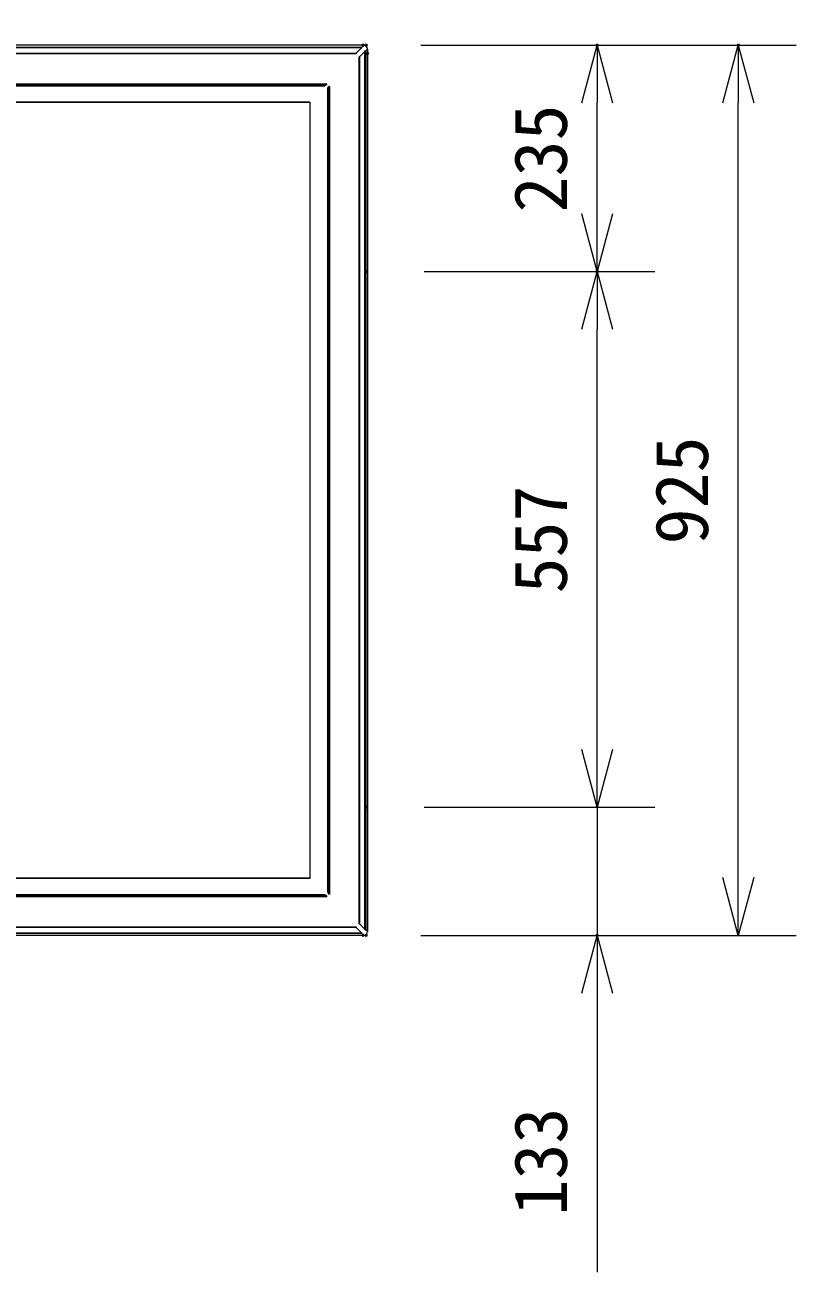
# Model space of a CAD drawing. Units: millimetres, scale not verified. Extents: x -63 to 62, y -56 to 57.
# Drawn here: x -9.03 to 17.68, y -10.46 to 32.75 of the extents above; entities that cross this region are included whole.
import ezdxf
from ezdxf.enums import TextEntityAlignment as Align

# ---------------------------------------------------------------- set-up
doc = ezdxf.new("R2010")
doc.units = ezdxf.units.MM
doc.header["$LTSCALE"] = 0.125
doc.header["$PDMODE"] = 32
doc.header["$PDSIZE"] = 0.0625
doc.linetypes.add('USER5', pattern=[1.4, 0.7, -0.7])
for name, color, linetype, lineweight in [('0-0_0', 7, 'Continuous', 9), ('0-5_GAIKEI', 1, 'USER5', 18), ('0-6_SUNPO', 7, 'Continuous', 9)]:
    doc.layers.add(name, color=color, linetype=linetype, lineweight=lineweight)
doc.layers.add('0-4_Defpoints', color=7, linetype='Continuous')
doc.styles.add('ＭＳ ゴシック', font='')
doc.styles.get('ＭＳ ゴシック').set_extended_font_data('MS Gothic')

# ---------------------------------------------------------------- blocks, each defined once
blk = doc.blocks.new('_OPEN30')
at = {"layer": '0-0_0'}
blk.add_line((0, 0), (-1, 0), dxfattribs=at)
blk.add_lwpolyline([(-1, 0.26795), (0, 0), (-1, -0.26795)], dxfattribs=at)
blk = doc.blocks.new('D11')
at = {"layer": '0-4_Defpoints'}
for p in [(0.0902, 23.0033), (8.0902, 23.0033), (0.0902, 4.4367)]:
    blk.add_point(p, dxfattribs=at)
at = {"layer": '0-6_SUNPO'}
for p, q in [((2.0902, 23.0033), (10.0902, 23.0033)), ((8.0902, 6.4367), (8.0902, 21.0033)), ((2.0902, 4.4367), (10.0902, 4.4367))]:
    blk.add_line(p, q, dxfattribs=at)
at = {"layer": '0-6_SUNPO', "xscale": 2, "yscale": 2}
for p, rotation in [((8.0902, 23.0033), 90), ((8.0902, 4.4367), 270)]:
    blk.add_blockref('_OPEN30', p, dxfattribs=dict(at, rotation=rotation))
at = {"layer": '0-6_SUNPO', "style": 'ＭＳ ゴシック'}
blk.add_text('557', height=1.833, rotation=90, dxfattribs=at).set_placement((7.5902, 11.845), align=Align.BOTTOM_LEFT)
blk = doc.blocks.new('D10')
at = {"layer": '0-4_Defpoints'}
for p in [(0.0902, 4.4367), (0.0902, 0), (8.0902, 0)]:
    blk.add_point(p, dxfattribs=at)
at = {"layer": '0-6_SUNPO'}
for p, q in [((8.0902, 6.4367), (8.0902, 8.4367)), ((2.0902, 4.4367), (10.0902, 4.4367)), ((8.0902, 4.4367), (8.0902, 0)), ((2.0902, 0), (10.0902, 0)), ((8.0902, -2), (8.0902, -11.6667))]:
    blk.add_line(p, q, dxfattribs=at)
at = {"layer": '0-6_SUNPO', "xscale": 2, "yscale": 2}
for p, rotation in [((8.0902, 4.4367), 270), ((8.0902, 0), 90)]:
    blk.add_blockref('_OPEN30', p, dxfattribs=dict(at, rotation=rotation))
at = {"layer": '0-6_SUNPO', "style": 'ＭＳ ゴシック'}
blk.add_text('133', height=1.833, rotation=90, dxfattribs=at).set_placement((7.5902, -9.7083), align=Align.BOTTOM_LEFT)
blk = doc.blocks.new('D9')
at = {"layer": '0-4_Defpoints'}
for p in [(0.0902, 30.84), (8.0902, 30.84), (0.0902, 23.0033)]:
    blk.add_point(p, dxfattribs=at)
at = {"layer": '0-6_SUNPO'}
for p, q in [((2.0902, 30.84), (10.0902, 30.84)), ((8.0902, 25.0033), (8.0902, 28.84)), ((2.0902, 23.0033), (10.0902, 23.0033))]:
    blk.add_line(p, q, dxfattribs=at)
at = {"layer": '0-6_SUNPO', "xscale": 2, "yscale": 2}
for p, rotation in [((8.0902, 30.84), 90), ((8.0902, 23.0033), 270)]:
    blk.add_blockref('_OPEN30', p, dxfattribs=dict(at, rotation=rotation))
at = {"layer": '0-6_SUNPO', "style": 'ＭＳ ゴシック'}
blk.add_text('235', height=1.833, rotation=90, dxfattribs=at).set_placement((7.5902, 25.0467), align=Align.BOTTOM_LEFT)
blk = doc.blocks.new('D8')
at = {"layer": '0-4_Defpoints'}
for p in [(0.1333, 43.5569), (-51.6667, 30.5569), (0.1333, 30.5569)]:
    blk.add_point(p, dxfattribs=at)
at = {"layer": '0-6_SUNPO'}
for p, q in [((-51.6667, 32.5569), (-51.6667, 45.5569)), ((0.1333, 32.5569), (0.1333, 45.5569)), ((-49.6667, 43.5569), (-1.8667, 43.5569))]:
    blk.add_line(p, q, dxfattribs=at)
at = {"layer": '0-6_SUNPO', "xscale": 2, "yscale": 2, "rotation": 180}
blk.add_blockref('_OPEN30', (-51.6667, 43.5569), dxfattribs=at)
at = {"layer": '0-6_SUNPO', "xscale": 2, "yscale": 2}
blk.add_blockref('_OPEN30', (0.1333, 43.5569), dxfattribs=at)
at = {"layer": '0-6_SUNPO', "style": 'ＭＳ ゴシック'}
blk.add_text('1554', height=1.833, dxfattribs=at).set_placement((-28.2667, 44.0569), align=Align.BOTTOM_LEFT)
blk = doc.blocks.new('D7')
at = {"layer": '0-4_Defpoints'}
for p in [(-0.0199, 30.84), (12.9801, 30.84), (-0.0199, 0)]:
    blk.add_point(p, dxfattribs=at)
at = {"layer": '0-6_SUNPO'}
for p, q in [((1.9801, 30.84), (14.9801, 30.84)), ((12.9801, 2), (12.9801, 28.84)), ((1.9801, 0), (14.9801, 0))]:
    blk.add_line(p, q, dxfattribs=at)
at = {"layer": '0-6_SUNPO', "xscale": 2, "yscale": 2}
for p, rotation in [((12.9801, 30.84), 90), ((12.9801, 0), 270)]:
    blk.add_blockref('_OPEN30', p, dxfattribs=dict(at, rotation=rotation))
at = {"layer": '0-6_SUNPO', "style": 'ＭＳ ゴシック'}
blk.add_text('925', height=1.833, rotation=90, dxfattribs=at).set_placement((12.4801, 13.545), align=Align.BOTTOM_LEFT)

msp = doc.modelspace()

# ---------------------------------------------------------------- linework, layer by layer
at = {"layer": '0-5_GAIKEI', "color": 7, "linetype": 'Continuous'}
for p, q in [((2.7045, 32.05), (-48.8289, 32.05)), ((2.8378, 31.9167), (2.8378, 1.3433)), ((2.7045, 1.21), (-48.8289, 1.21))]:
    msp.add_line(p, q, dxfattribs=at)
at = {"layer": '0-5_GAIKEI', "linetype": 'Continuous'}
for p, q in [((-48.7516, 31.9859), (2.6272, 31.9859)), ((2.6272, 31.9859), (2.6272, 31.9621)), ((2.6404, 31.9859), (2.7045, 32.05)), ((2.6272, 31.9621), (-48.7516, 31.9621)), ((-48.5645, 31.7749), (2.4401, 31.7749)), ((2.4401, 31.7575), (-48.5645, 31.7575)), ((2.4401, 31.7749), (2.6272, 31.9621)), ((2.4401, 31.7749), (2.4401, 31.7575)), ((2.5453, 1.6077), (2.5453, 31.6523)), ((2.5627, 31.6523), (2.5453, 31.6523)), ((2.7499, 31.8394), (2.5627, 31.6523)), ((2.5627, 31.6523), (2.5627, 1.6077)), ((2.7737, 31.8394), (2.7499, 31.8394)), ((2.7499, 1.4206), (2.7499, 31.8394)), ((2.8378, 31.9167), (2.7737, 31.8526)), ((2.7737, 31.8394), (2.7737, 1.4206)), ((-47.5534, 30.7171), (1.429, 30.7171)), ((1.429, 30.6936), (-47.5534, 30.6936)), ((1.429, 30.6936), (1.3737, 30.6588)), ((1.429, 30.6936), (1.429, 30.7171)), ((-47.4789, 30.6602), (1.3545, 30.6602)), ((1.3545, 30.6505), (-47.4789, 30.6505)), ((-47.4789, 30.6467), (1.3545, 30.6467)), ((1.3545, 30.6505), (1.3545, 30.6602)), ((1.3545, 30.6467), (1.3545, 30.6505)), ((1.4545, 30.5467), (1.4545, 2.7133)), ((1.4583, 30.5467), (1.4545, 30.5467)), ((1.4583, 2.7133), (1.4583, 30.5467)), ((1.468, 30.5467), (1.4583, 30.5467)), ((1.4666, 30.5659), (1.5014, 30.6212)), ((1.468, 30.5467), (1.468, 2.7133)), ((1.5249, 30.6212), (1.5014, 30.6212)), ((1.5014, 2.6388), (1.5014, 30.6212)), ((1.5249, 30.6212), (1.5249, 2.6388)), ((0.8378, 30.08), (-46.9622, 30.08)), ((0.8378, 30.0633), (-46.9622, 30.0633)), ((0.8378, 30.0633), (0.8378, 3.1967)), ((0.8378, 3.1967), (-46.9622, 3.1967)), ((1.3545, 2.6133), (-47.4789, 2.6133)), ((-47.4789, 2.6095), (1.3545, 2.6095)), ((1.3545, 2.5998), (-47.4789, 2.5998)), ((1.3545, 2.6133), (1.3545, 2.6095)), ((1.3545, 2.5998), (1.3545, 2.6095)), ((1.429, 2.5664), (1.3737, 2.6012)), ((1.4583, 2.7133), (1.4545, 2.7133)), ((1.468, 2.7133), (1.4583, 2.7133)), ((1.4666, 2.6941), (1.5014, 2.6388)), ((1.5249, 2.6388), (1.5014, 2.6388)), ((-47.5534, 2.5664), (1.429, 2.5664)), ((1.429, 2.5429), (-47.5534, 2.5429)), ((1.429, 2.5429), (1.429, 2.5664)), ((-48.7516, 1.2979), (2.6272, 1.2979)), ((-48.5645, 1.5025), (2.4401, 1.5025)), ((2.4401, 1.4851), (-48.5645, 1.4851)), ((2.4401, 1.5025), (2.4401, 1.4851)), ((2.6272, 1.2979), (2.4401, 1.4851)), ((2.5453, 1.6077), (2.5627, 1.6077)), ((2.5627, 1.6077), (2.7499, 1.4206)), ((2.6272, 1.2979), (2.6272, 1.2741)), ((2.7499, 1.4206), (2.7737, 1.4206)), ((2.7737, 1.4074), (2.8378, 1.3433)), ((2.6272, 1.2741), (-48.7516, 1.2741)), ((2.7045, 1.21), (2.6404, 1.2741))]:
    msp.add_line(p, q, dxfattribs=at)
msp.add_lwpolyline([(0.8378, 30.08), (0.8378, 3.18), (-46.9622, 3.18)], dxfattribs=at)
for centre, radius, start, end in [((2.6268, 35.5295), 3.5436, 270.00711, 270.21961), ((2.7163, 32.5408), 0.5856, 261.24567, 262.84355), ((3.3343, 31.9293), 0.5914, 187.16427, 188.74651), ((6.3174, 31.839), 3.5437, 179.7804, 179.99289), ((1.3637, 30.5466), 0.0946, 0.02542, 8.82627), ((1.3544, 2.7041), 0.0946, 270.02549, 278.82621), ((2.7171, 0.7135), 0.5914, 97.16427, 98.74651), ((3.3286, 1.3315), 0.5856, 171.24567, 172.84355), ((6.3173, 1.421), 3.5436, 180.00711, 180.21961), ((2.6268, -2.2696), 3.5437, 89.7804, 89.99289)]:
    msp.add_arc(centre, radius, start, end, dxfattribs=at)
at = {"layer": '0-5_GAIKEI', "color": 7, "linetype": 'Continuous'}
for centre, start, end in [((2.7045, 31.9167), 0, 90), ((2.7045, 1.3433), 270, 0)]:
    msp.add_arc(centre, 0.1333, start, end, dxfattribs=at)
at = {"layer": '0-5_GAIKEI', "linetype": 'Continuous'}
for centre, major_axis, ratio, start_param, end_param in [((2.6404, 31.936), (0.0002, -0.05), 0.070962, 2.0675191, 3.0891003), ((2.7238, 31.8526), (-0.05, 0.0002), 0.070962, 3.194085, 4.2156662), ((1.3737, 30.6823), (0.005, 0.033), 0.148807, 3.1945427, 3.9383142), ((1.4901, 30.5659), (-0.033, -0.005), 0.148807, 5.4864636, 6.2302353), ((1.3737, 2.5777), (-0.005, 0.033), 0.148807, 5.4864637, 6.2302353), ((1.4901, 2.6941), (-0.033, 0.005), 0.148807, 0.05295, 0.7967217), ((2.6404, 1.324), (-0.0002, -0.05), 0.070962, 0.0524923, 1.0740736), ((2.7238, 1.4074), (0.05, 0.0002), 0.070962, 5.2091117, 6.230693)]:
    msp.add_ellipse(centre, major_axis=major_axis, ratio=ratio, start_param=start_param, end_param=end_param, dxfattribs=at)

# ---------------------------------------------------------------- block references
at = {"layer": '0-6_SUNPO'}
for name in ['D8', 'D7', 'D9', 'D11', 'D10']:
    msp.add_blockref(name, (2.7045, 1.21), dxfattribs=at)

doc.saveas('drawing.dxf')
